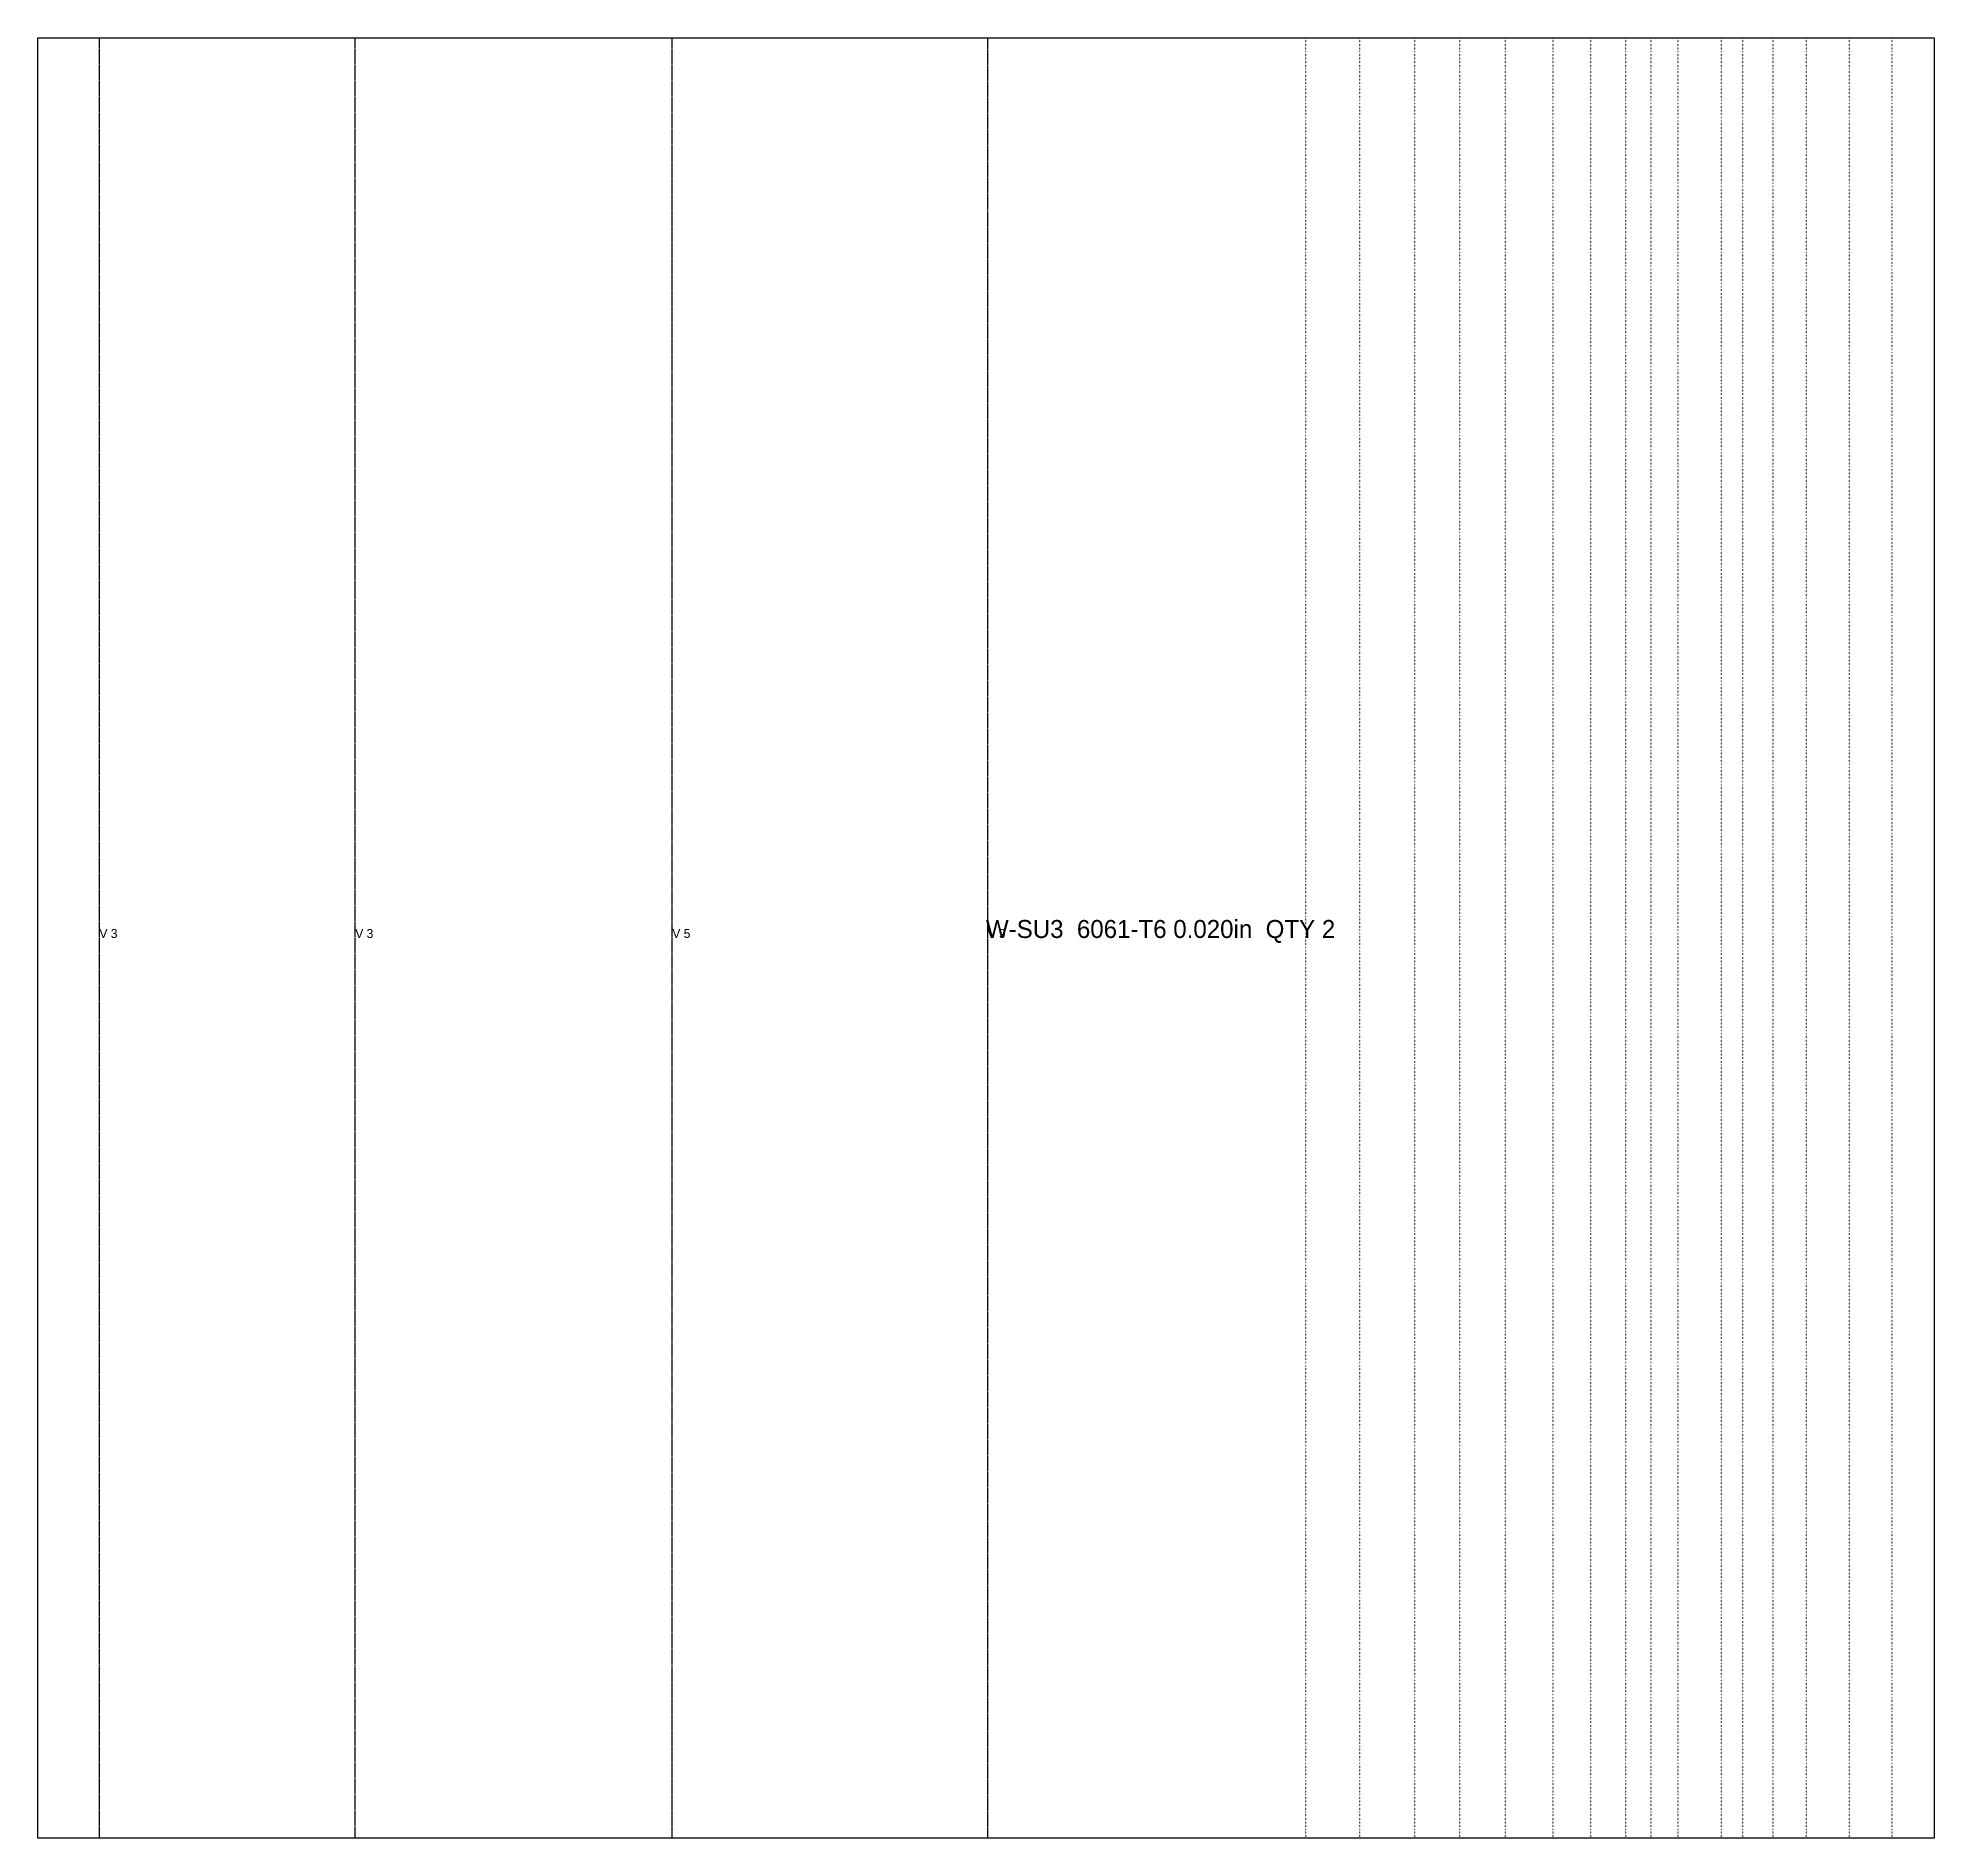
# Model space of a CAD drawing. Header units: millimetres. Extents: x -423 to 841, y 0 to 1200.
import ezdxf

# ---------------------------------------------------------------- set-up
doc = ezdxf.new("R2010")
doc.units = ezdxf.units.MM
doc.linetypes.add('DASHED', pattern=[1.524, 1.27, -0.254])
doc.linetypes.add('DOT', pattern=[0.508, 0, -0.508])
for name, color, linetype in [('CUT', 7, 'CONTINUOUS'), ('ETCH', 8, 'CONTINUOUS'), ('ROLL', 3, 'DOT'), ('VALLEY', 1, 'DASHED')]:
    doc.layers.add(name, color=color, linetype=linetype)

msp = doc.modelspace()

# ---------------------------------------------------------------- linework, layer by layer
at = {"layer": 'CUT'}
msp.add_lwpolyline([(755.7, 0), (755.7, 0), (-422.8, 0), (-422.8, 1200), (840.9, 1200), (840.9, 0), (784.5, 0), (755.7, 0)], close=True, dxfattribs=at)
at = {"layer": 'ROLL'}
for p, q in [((421.9, 1200), (421.9, 0)), ((458, 1200), (458, 0)), ((494.7, 1200), (494.7, 0)), ((524.5, 1200), (524.5, 0)), ((555.1, 1200), (555.1, 0)), ((586.8, 1200), (586.8, 0)), ((612, 1200), (612, 0)), ((635.2, 1200), (635.2, 0)), ((652.1, 1200), (652.1, 0)), ((670.1, 1200), (670.1, 0)), ((699, 1200), (699, 0)), ((713.3, 1200), (713.3, 0)), ((733.4, 1200), (733.4, 0)), ((755.7, 1200), (755.7, 0)), ((784.4, 1200), (784.4, 0)), ((812.8, 1200), (812.8, 0))]:
    msp.add_line(p, q, dxfattribs=at)
at = {"layer": 'VALLEY'}
for p, q in [((-381.8, 0), (-381.8, 1200)), ((-211.3, 0), (-211.3, 1200)), ((0, 0), (0, 1200)), ((210, 1200), (210, 0))]:
    msp.add_line(p, q, dxfattribs=at)

# ---------------------------------------------------------------- texts
at = {"layer": 'ETCH'}
for s, height, p in [('W-SU3  6061-T6 0.020in  QTY 2', 12, (209, 600)), ('V 3', 6, (-381.8, 600)), ('V 3', 6, (-211.3, 600)), ('V 5', 6, (0, 600)), ('V 9', 6, (210, 600))]:
    msp.add_text(s, height=height, dxfattribs=at).set_placement(p)

doc.saveas('drawing.dxf')
